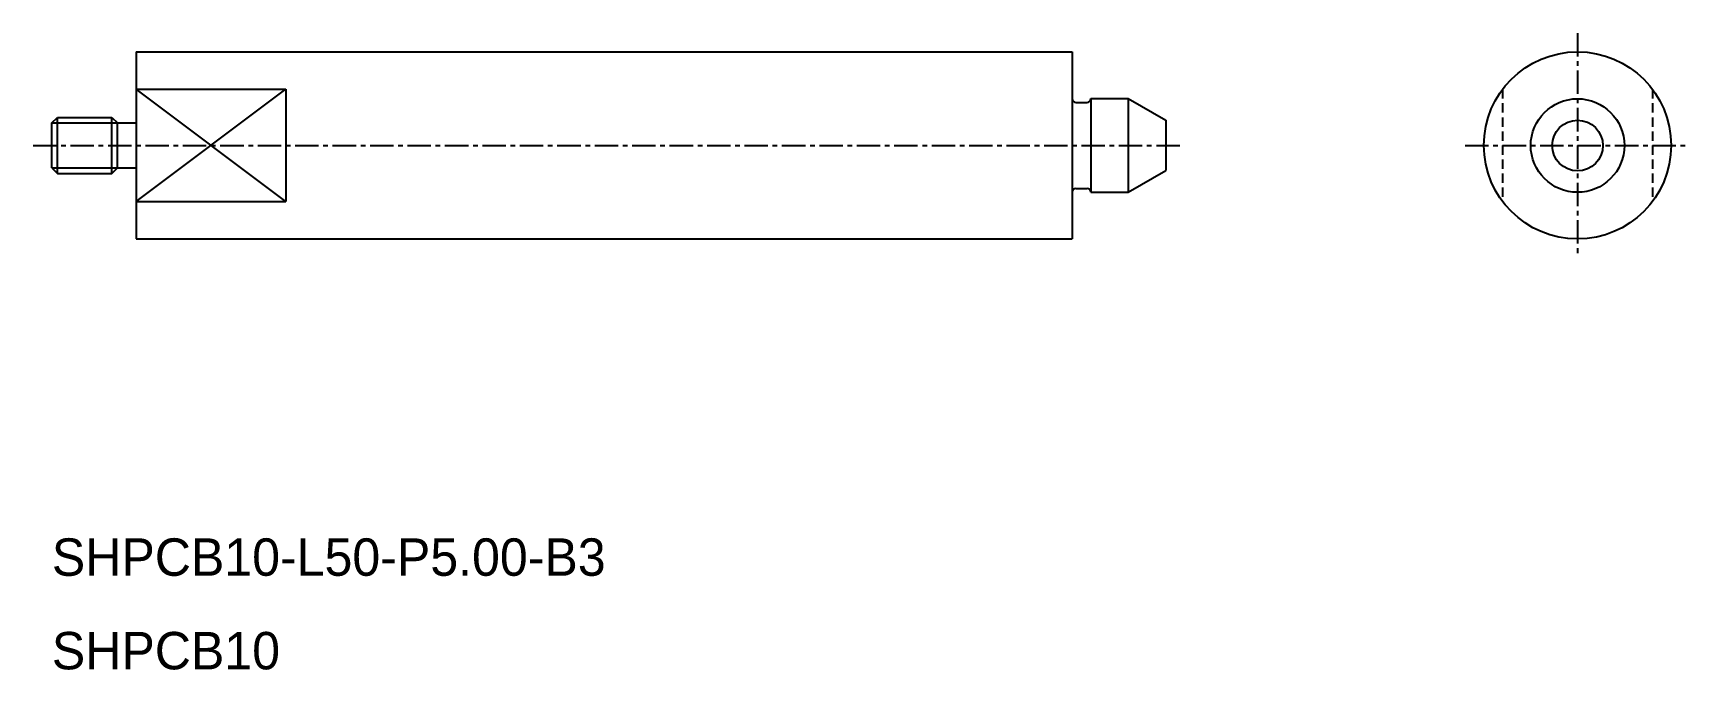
# Model space of a CAD drawing. Extents: x -958.6 to -870.1, y -697.8 to -663.7.
import ezdxf

# ---------------------------------------------------------------- set-up
doc = ezdxf.new("R2010")
doc.units = 0
doc.linetypes.add('CENTER', pattern=[2, 1.25, -0.25, 0.25, -0.25])
doc.linetypes.add('DASHED', pattern=[0.75, 0.5, -0.25])
doc.layers.get('0').update_dxf_attribs({"linetype": 'CONTINUOUS'})
doc.layers.add('CENTER', color=1, linetype='CENTER')

msp = doc.modelspace()

# ---------------------------------------------------------------- linework, layer by layer
at = {"color": 7, "linetype": 'CONTINUOUS'}
for p, q in [((-953.062, -664.731), (-953.062, -674.731)), ((-953.062, -664.731), (-903.062, -664.731)), ((-903.062, -664.731), (-903.062, -674.731)), ((-953.062, -666.731), (-945.062, -666.731)), ((-945.062, -666.731), (-945.062, -672.731)), ((-902.062, -667.231), (-900.062, -667.231)), ((-902.062, -667.231), (-902.062, -667.231)), ((-902.062, -667.231), (-902.062, -672.231)), ((-900.062, -667.231), (-900.062, -672.231)), ((-900.062, -667.231), (-898.062, -668.385)), ((-902.862, -667.431), (-902.262, -667.431)), ((-957.562, -668.531), (-957.262, -668.231)), ((-957.562, -670.931), (-957.562, -668.531)), ((-957.262, -668.231), (-954.362, -668.231)), ((-954.362, -668.231), (-954.062, -668.531)), ((-954.062, -668.531), (-953.062, -668.531)), ((-954.062, -670.931), (-954.062, -668.531)), ((-898.062, -668.385), (-898.062, -671.076)), ((-954.062, -669.731), (-954.062, -669.731)), ((-954.062, -670.331), (-954.062, -670.33)), ((-957.562, -670.931), (-957.262, -671.231)), ((-957.262, -671.231), (-954.362, -671.231)), ((-954.362, -671.231), (-954.062, -670.931)), ((-954.062, -670.931), (-953.062, -670.931)), ((-900.062, -672.231), (-898.062, -671.076)), ((-902.862, -672.031), (-902.262, -672.031)), ((-902.062, -672.231), (-900.062, -672.231)), ((-902.062, -672.231), (-902.062, -672.231)), ((-953.062, -672.731), (-945.062, -672.731)), ((-953.062, -674.731), (-903.062, -674.731))]:
    msp.add_line(p, q, dxfattribs=at)
at = {"color": 3, "linetype": 'CONTINUOUS'}
for p, q in [((-953.062, -672.731), (-945.062, -666.731)), ((-945.062, -672.731), (-953.062, -666.731)), ((-957.562, -668.531), (-954.062, -668.531)), ((-957.562, -670.931), (-954.062, -670.931))]:
    msp.add_line(p, q, dxfattribs=at)
at = {"color": 3, "linetype": 'DASHED'}
for p, q in [((-880.062, -666.731), (-880.062, -672.731)), ((-872.062, -666.731), (-872.062, -672.731))]:
    msp.add_line(p, q, dxfattribs=at)
at = {"color": 7}
for p, q in [((-957.262, -671.231), (-957.262, -668.231)), ((-954.362, -671.231), (-954.362, -668.231))]:
    msp.add_line(p, q, dxfattribs=at)
at = {"color": 7, "linetype": 'CONTINUOUS'}
for centre, radius in [((-876.062, -669.731), 5), ((-876.062, -669.738), 2.5), ((-876.062, -669.738), 1.353)]:
    msp.add_circle(centre, radius, dxfattribs=at)
for centre, start, end in [((-902.862, -667.231), 180, 270), ((-902.262, -667.231), 270, 0), ((-902.862, -672.231), 90, 180), ((-902.262, -672.231), 360, 90)]:
    msp.add_arc(centre, 0.2, start, end, dxfattribs=at)
at = {"layer": 'CENTER', "color": 1, "linetype": 'CENTER'}
for p, q in [((-876.062, -663.731), (-876.062, -675.731)), ((-958.562, -669.731), (-897.062, -669.731)), ((-882.062, -669.731), (-870.062, -669.731))]:
    msp.add_line(p, q, dxfattribs=at)

# ---------------------------------------------------------------- texts
at = {"color": 7, "linetype": 'CONTINUOUS'}
for s, p in [('SHPCB10-L50-P5.00-B3', (-957.562, -692.731)), ('SHPCB10', (-957.562, -697.731))]:
    msp.add_text(s, height=2, dxfattribs=at).set_placement(p)

doc.saveas('drawing.dxf')
